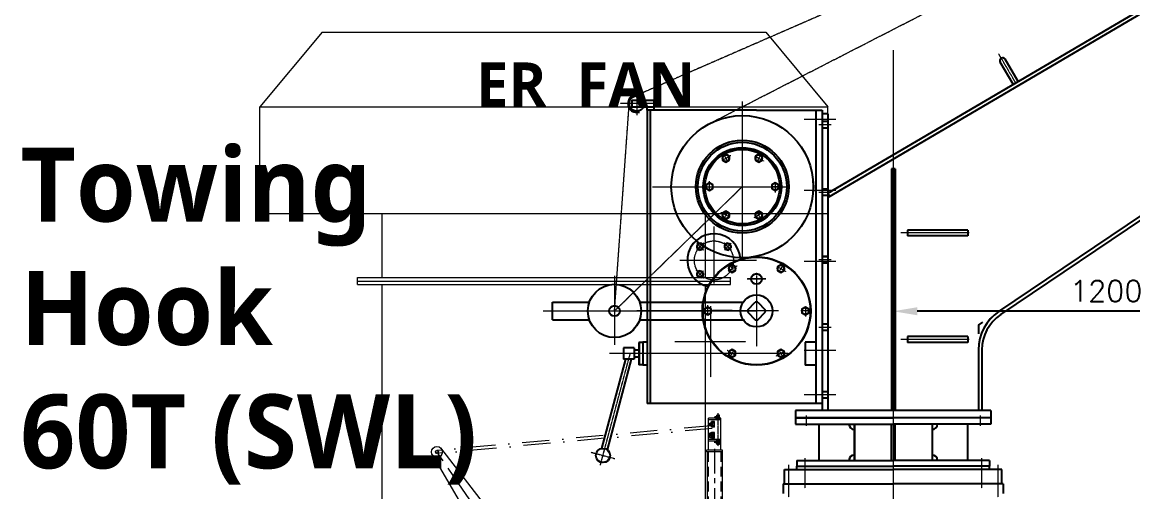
# Model space of a CAD drawing. Extents: x 766778 to 845620, y 133762 to 209800.
# Drawn here: x 779456 to 782584, y 194417 to 195738 of the extents above; entities that cross this region are included whole.
import ezdxf

# ---------------------------------------------------------------- set-up
doc = ezdxf.new("R2010")
doc.units = 0
doc.header["$MEASUREMENT"] = 0
for name, pattern in [('ACAD_ISO03W100', [30, 12, -18]), ('CENTER', [2, 1.25, -0.25, 0.25, -0.25]), ('CENTER2', [1.125, 0.75, -0.125, 0.125, -0.125]), ('DASHDOT2', [12.7, 6.35, -3.175, 0, -3.175]), ('DASHED', [0.75, 0.5, -0.25]), ('HIDDEN', [0.375, 0.25, -0.125]), ('HIDDENX2', [19.05, 12.7, -6.35])]:
    doc.linetypes.add(name, pattern=pattern)
doc.layers.get('0').update_dxf_attribs({"color": 1, "linetype": 'CONTINUOUS'})
doc.layers.get('Defpoints').update_dxf_attribs({"linetype": 'CONTINUOUS'})
for name, color, linetype in [('1', 2, 'CONTINUOUS'), ('2', 3, 'CONTINUOUS'), ('6', 7, 'CONTINUOUS'), ('GA', 7, 'CONTINUOUS')]:
    doc.layers.add(name, color=color, linetype=linetype)
doc.layers.add('3', color=3, linetype='CENTER', lineweight=18)
doc.styles.add('ROMANS', font='ROMANS')
doc.dimstyles.new('HEM1', dxfattribs={"dimscale": 27, "dimtxt": 2.2, "dimasz": 2.5, "dimexe": 1, "dimexo": 1, "dimgap": 1, "dimtad": 1, "dimdec": 4, "dimdsep": 46, "dimtxsty": 'ROMANS', "dimcen": 0.1, "dimclrd": 7, "dimclre": 7, "dimclrt": 7, "dimadec": 3, "dimazin": 2, "dimtfac": 0.8, "dimtdec": 4, "dimtmove": 2, "dimatfit": 0, "dimfxl": 1, "dimtolj": 1, "dimarcsym": 0})

# ---------------------------------------------------------------- blocks, each defined once
blk = doc.blocks.new('*D272')
at = {"layer": '6', "color": 7, "lineweight": -2, "transparency": 16777216}
for p, q in [((28637.8, 2821.1), (28637.8, 2043)), ((27437.8, 2188.3), (27437.8, 2043)), ((28570.3, 2070), (27505.3, 2070))]:
    blk.add_line(p, q, dxfattribs=at)
at = {"layer": '6', "color": 7, "transparency": 16777216}
for points in [[(27505.3, 2081.2), (27505.3, 2058.7), (27437.8, 2070)], [(28570.3, 2081.2), (28570.3, 2058.7), (28637.8, 2070)]]:
    blk.add_solid(points, dxfattribs=at)
at = {"layer": 'Defpoints', "color": 0, "transparency": 16777216}
for p in [(28637.8, 2848.1), (27437.8, 2215.3), (27437.8, 2070)]:
    blk.add_point(p, dxfattribs=at)
at = {"layer": '6', "color": 7, "transparency": 16777216, "insert": (28037.8, 2126.7), "char_height": 59.4, "attachment_point": 5, "style": 'ROMANS'}
blk.add_mtext('\\A1;1200', dxfattribs=at)
blk = doc.blocks.new('ER FAN')
at = {"color": 253, "linetype": 'Continuous', "lineweight": 9}
for p, q in [((101540.9, -6011.9), (101365.9, -6221.9)), ((101540.9, -6011.9), (102790.9, -6011.9)), ((102790.9, -6011.9), (102965.9, -6221.9)), ((101365.9, -6521.9), (101365.9, -6221.9)), ((101365.9, -6221.9), (102965.9, -6221.9)), ((102965.9, -6521.9), (102965.9, -6221.9)), ((101365.9, -6521.9), (102965.9, -6521.9)), ((101710.6, -6701.9), (101710.6, -6521.9)), ((102620.9, -6701.9), (102620.9, -6521.9)), ((101640.6, -6701.9), (102063.4, -6701.9)), ((101640.6, -6721.9), (101640.6, -6701.9)), ((101640.6, -6711.9), (102064.1, -6711.9)), ((101640.6, -6721.9), (102064.7, -6721.9)), ((101710.6, -7761.9), (101710.6, -6721.9)), ((102063.4, -6701.9), (102690.9, -6701.9)), ((102064.1, -6711.9), (102690.9, -6711.9)), ((102064.7, -6721.9), (102690.9, -6721.9)), ((102620.9, -7511.9), (102620.9, -6721.9)), ((102690.9, -6721.9), (102690.9, -6701.9)), ((101640.9, -7511.9), (102126, -7511.9)), ((101640.9, -7531.9), (101640.9, -7511.9)), ((101640.9, -7521.9), (102133, -7521.9)), ((101640.9, -7531.9), (102140, -7531.9)), ((102126, -7511.9), (102690.9, -7511.9)), ((102133, -7521.9), (102690.9, -7521.9)), ((102140, -7531.9), (102690.9, -7531.9)), ((102620.9, -7759.7), (102620.9, -7511.7))]:
    blk.add_line(p, q, dxfattribs=at)
at = {"color": 7, "linetype": 'Continuous'}
blk.add_line((102690.9, -7531.9), (102690.9, -7511.9), dxfattribs=at)
at = {"layer": 'GA', "color": 253, "linetype": 'DASHED', "lineweight": 9, "ltscale": 120}
for p, q in [((101710.6, -8761.9), (101710.6, -7761.9)), ((102620.9, -8761.8), (102620.9, -7774.4))]:
    blk.add_line(p, q, dxfattribs=at)
blk = doc.blocks.new('TOWING HOOK')
at = {"color": 7, "lineweight": 9}
for p, q in [((-121768.7, -4457), (-121803.7, -4457)), ((-121803.7, -4547), (-121803.7, -4457)), ((-121768.7, -4462), (-121803.7, -4462)), ((-121786.7, -4466), (-121794.7, -4466)), ((-121794.7, -4470.6), (-121794.7, -4466)), ((-121786.7, -4482), (-121786.7, -4466)), ((-121785.7, -4457), (-121785.7, -4453)), ((-121777.7, -4453), (-121785.7, -4453)), ((-121772.2, -4448), (-121780.2, -4448)), ((-121780.2, -4453), (-121780.2, -4448)), ((-121777.7, -4457), (-121777.7, -4453)), ((-121772.2, -4457), (-121772.2, -4448)), ((-121768.7, -4547), (-121768.7, -4457)), ((-121794.7, -4482), (-121794.7, -4477.3)), ((-121786.7, -4482), (-121794.7, -4482)), ((-121786.7, -4497), (-121794.7, -4497)), ((-121794.7, -4501.7), (-121794.7, -4497)), ((-121786.7, -4513), (-121786.7, -4497)), ((-121768.7, -4517), (-121803.7, -4517)), ((-121794.7, -4513), (-121794.7, -4508.1)), ((-121786.7, -4513), (-121794.7, -4513)), ((-122580.6, -4561.1), (-122462.3, -4763.4)), ((-122558.1, -4540.4), (-122421.6, -4717)), ((-121763.7, -4547), (-121808.7, -4547)), ((-121808.7, -4552), (-121808.7, -4547)), ((-121763.7, -4552), (-121808.7, -4552)), ((-121763.7, -4552), (-121763.7, -4547))]:
    blk.add_line(p, q, dxfattribs=at)
at = {"color": 7, "linetype": 'CENTER2', "lineweight": 9, "ltscale": 0.1}
for p, q in [((-121796.2, -4480.4), (-121796.2, -4468)), ((-121788.4, -4470), (-121792.8, -4470)), ((-121790.7, -4472.2), (-121790.7, -4467.9)), ((-121781.7, -4463.5), (-121781.7, -4451.6)), ((-121790.6, -4474), (-121802, -4474)), ((-121796.2, -4513.5), (-121796.2, -4496.5)), ((-121788.5, -4478), (-121792.9, -4478)), ((-121790.7, -4480.2), (-121790.7, -4476)), ((-121788.2, -4509), (-121793.3, -4509)), ((-121790.7, -4511.5), (-121790.7, -4506.7)), ((-121781.7, -4528), (-121781.7, -4516))]:
    blk.add_line(p, q, dxfattribs=at)
at = {"color": 7, "linetype": 'HIDDENX2', "lineweight": 9, "ltscale": 0.1}
for p, q in [((-121794.7, -4477.7), (-121794.7, -4470.3)), ((-121780.2, -4462), (-121780.2, -4453)), ((-121772.2, -4462), (-121772.2, -4457.3)), ((-121794.7, -4508.7), (-121794.7, -4501.3)), ((-121768.7, -4522), (-121803.7, -4522)), ((-121785.7, -4526), (-121785.7, -4522)), ((-121777.7, -4526), (-121785.7, -4526)), ((-121780.2, -4522), (-121780.2, -4517)), ((-121780.2, -4531), (-121780.2, -4526)), ((-121772.2, -4531), (-121780.2, -4531)), ((-121777.7, -4526), (-121777.7, -4522)), ((-121772.2, -4531), (-121772.2, -4517))]:
    blk.add_line(p, q, dxfattribs=at)
at = {"color": 7, "linetype": 'CENTER', "lineweight": 9, "ltscale": 0.1}
blk.add_line((-121776.2, -4536), (-121776.2, -4443.2), dxfattribs=at)
at = {"color": 7, "linetype": 'DASHDOT2', "lineweight": 9, "ltscale": 12}
for p, q in [((-121792.8, -4485.8), (-122568.4, -4556.3)), ((-121796.2, -4478.1), (-122568.2, -4547.8))]:
    blk.add_line(p, q, dxfattribs=at)
at = {"color": 7, "linetype": 'CENTER', "lineweight": 9, "ltscale": 0.01}
for p, q in [((-121788.3, -4501), (-121793, -4501)), ((-121790.7, -4503.4), (-121790.7, -4498.8))]:
    blk.add_line(p, q, dxfattribs=at)
at = {"color": 7, "linetype": 'CENTER', "lineweight": 9, "ltscale": 0.05}
blk.add_line((-121787.7, -4505), (-121804.7, -4505), dxfattribs=at)
at = {"color": 7, "linetype": 'CENTER', "lineweight": 0, "ltscale": 100}
blk.add_line((-122437.6, -4741.9), (-122568.2, -4552), dxfattribs=at)
at = {"color": 7, "linetype": 'Continuous', "lineweight": 9}
for p, q in [((-121807.4, -4552), (-121807.4, -4779)), ((-121765, -4552), (-121765, -4728.6))]:
    blk.add_line(p, q, dxfattribs=at)
at = {"color": 7, "linetype": 'HIDDEN', "lineweight": 9, "ltscale": 111}
for p, q in [((-121804.2, -4552), (-121804.2, -4779)), ((-121768.3, -4552), (-121768.3, -4779))]:
    blk.add_line(p, q, dxfattribs=at)
at = {"color": 7, "linetype": 'CENTER', "lineweight": 0, "ltscale": 55}
blk.add_line((-121786.2, -4543.5), (-121786.2, -4842.5), dxfattribs=at)
at = {"color": 7, "lineweight": 9}
for centre, radius in [((-121796.2, -4474), 4), ((-121790.7, -4470), 1.5), ((-121796.2, -4505), 4), ((-121790.7, -4478), 1.5), ((-121790.7, -4501), 1.5), ((-121790.7, -4509), 1.5), ((-122568.2, -4552), 15.4)]:
    blk.add_circle(centre, radius, dxfattribs=at)
at = {"color": 7, "linetype": 'Continuous', "lineweight": 9}
for centre, radius in [((-121796.2, -4505), 7.5), ((-122568.2, -4552), 4.28)]:
    blk.add_circle(centre, radius, dxfattribs=at)
blk = doc.blocks.new('davit')
at = {"layer": '1', "color": 7}
for p, q in [((27253.83453, 2402.0527), (31959.1307, 5165.30876)), ((27253.83453, 2390.4558), (31964.19468, 5156.68576)), ((27735.24013, 2069.09841), (32070.67637, 4987.49985)), ((27740.82432, 2060.80282), (32076.26055, 4979.20426)), ((27775.85598, 2708.61765), (27739.39529, 2770.70323)), ((27789.65277, 2716.72003), (27753.19208, 2778.8056)), ((26701.51484, 2663.92842), (26763.65135, 2663.92842)), ((26701.51484, 2663.92842), (26701.51484, 2644.88812)), ((26763.65135, 2663.92842), (26763.65135, 2635.4558)), ((26701.51484, 2644.88812), (26763.65135, 2644.88812)), ((26744.83453, 2635.4558), (26744.83453, 2644.88812)), ((26744.83453, 2635.4558), (26744.83453, 1810.4558)), ((27052.83453, 2635.4558), (26744.83453, 2635.4558)), ((26752.83453, 2635.4558), (26752.83453, 1810.4558)), ((27052.83453, 2635.4558), (27237.83453, 2635.4558)), ((27219.83453, 2635.4558), (27219.83453, 1810.4558)), ((27237.83453, 2635.4558), (27237.83453, 1810.4558)), ((27237.83453, 2625.4558), (27237.83453, 1790.4558)), ((27253.83453, 2625.4558), (27237.83453, 2625.4558)), ((27253.83453, 2625.4558), (27253.83453, 1790.4558)), ((27432.83453, 2470.4558), (27432.83453, 1790.4558)), ((27442.83453, 2470.4558), (27432.83453, 2470.4558)), ((27442.83453, 2470.4558), (27442.83453, 1790.4558)), ((27253.83453, 2402.0527), (27258.89851, 2393.4297)), ((27477.83453, 2298.4558), (27477.83453, 2282.4558)), ((27647.83453, 2298.4558), (27477.83453, 2298.4558)), ((27647.83453, 2298.4558), (27647.83453, 2282.4558)), ((27647.83453, 2282.4558), (27477.83453, 2282.4558)), ((26477.83453, 2045.6958), (26477.83453, 2095.6958)), ((26477.83453, 2095.6958), (26582.12385, 2095.6958)), ((26723.54521, 2095.6958), (27015.41795, 2095.6958)), ((26477.83453, 2045.6958), (26582.12385, 2045.6958)), ((26723.54521, 2045.6958), (27015.41795, 2045.6958)), ((26732.83453, 1982.1958), (26721.83453, 1982.1958)), ((26721.83453, 1982.1958), (26721.83453, 1919.1958)), ((26744.83453, 1983.1958), (26732.83453, 1983.1958)), ((26732.83453, 1983.1958), (26732.83453, 1918.1958)), ((27219.83453, 1983.1958), (27189.83453, 1983.1958)), ((27189.83453, 1983.1958), (27189.83453, 1918.1958)), ((27477.83453, 1998.4558), (27477.83453, 1982.4558)), ((27647.83453, 1998.4558), (27477.83453, 1998.4558)), ((27647.83453, 1982.4558), (27477.83453, 1982.4558)), ((27647.83453, 1998.4558), (27647.83453, 1982.4558)), ((26707.83453, 1966.6958), (26677.83453, 1966.6958)), ((26677.83453, 1966.6958), (26677.83453, 1934.6958)), ((26707.83453, 1966.6958), (26707.83453, 1934.6958)), ((26721.83453, 1960.6958), (26707.83453, 1960.6958)), ((26721.83453, 1940.6958), (26707.83453, 1940.6958)), ((27677.83453, 1961.25569), (27677.83453, 1790.4558)), ((27687.83453, 1961.25569), (27687.83453, 1790.4558)), ((26617.38202, 1684.01283), (26684.55232, 1934.6958)), ((26632.83683, 1679.87173), (26701.11674, 1934.6958)), ((26707.83453, 1934.6958), (26677.83453, 1934.6958)), ((26732.83453, 1919.1958), (26721.83453, 1919.1958)), ((26744.83453, 1918.1958), (26732.83453, 1918.1958)), ((27219.83453, 1918.1958), (27189.83453, 1918.1958)), ((27237.83453, 1810.4558), (26744.83453, 1810.4558)), ((27162.83453, 1790.4558), (27162.83453, 1770.4558)), ((27712.83453, 1790.4558), (27162.83453, 1790.4558)), ((27712.83453, 1790.4558), (27712.83453, 1770.4558)), ((27162.83453, 1770.4558), (27162.83453, 1752.4558)), ((27162.83453, 1770.4558), (27437.83453, 1770.4558)), ((27712.83453, 1770.4558), (27162.83453, 1770.4558)), ((27162.83453, 1752.4558), (27437.83453, 1752.4558)), ((27228.29953, 1752.4558), (27228.29953, 1650.4558)), ((27328.29953, 1752.4558), (27328.29953, 1650.4558)), ((27432.83453, 1650.4558), (27432.83453, 1752.4558)), ((27712.83453, 1770.4558), (27437.83453, 1770.4558)), ((27712.83453, 1752.4558), (27437.83453, 1752.4558)), ((27442.83453, 1650.4558), (27442.83453, 1752.4558)), ((27547.36953, 1752.4558), (27547.36953, 1650.4558)), ((27647.36953, 1752.4558), (27647.36953, 1650.4558)), ((27712.83453, 1770.4558), (27712.83453, 1752.4558)), ((27166.33453, 1650.4558), (27166.33453, 1634.4558)), ((27166.33453, 1650.4558), (27437.83453, 1650.4558)), ((27166.33453, 1634.4558), (27437.83453, 1634.4558)), ((27166.33453, 1624.4558), (27166.33453, 1634.4558)), ((27709.33453, 1650.4558), (27437.83453, 1650.4558)), ((27709.33453, 1634.4558), (27437.83453, 1634.4558)), ((27709.33453, 1650.4558), (27709.33453, 1634.4558)), ((27709.33453, 1624.4558), (27709.33453, 1634.4558)), ((27131.83453, 1624.4558), (27437.83453, 1624.4558)), ((27131.83453, 1584.4558), (27131.83453, 1624.4558)), ((27743.83453, 1624.4558), (27437.83453, 1624.4558)), ((27743.83453, 1584.4558), (27743.83453, 1624.4558)), ((27127.83453, 1584.4558), (27127.83453, 1557.4558)), ((27127.83453, 1584.4558), (27437.83453, 1584.4558)), ((27747.83453, 1584.4558), (27437.83453, 1584.4558)), ((27747.83453, 1584.4558), (27747.83453, 1557.4558))]:
    blk.add_line(p, q, dxfattribs=at)
for points in [[(26957.08453, 2506.04798), (26957.08453, 2495.07832), (26966.58453, 2489.59349), (26976.08453, 2495.07832), (26976.08453, 2506.04798), (26966.58453, 2511.5328)], [(27059.08453, 2511.5328), (27049.58453, 2506.04798), (27049.58453, 2495.07832), (27059.08453, 2489.59349), (27068.58453, 2495.07832), (27068.58453, 2506.04798)], [(26910.83453, 2414.97097), (26920.33453, 2409.48614), (26929.83453, 2414.97097), (26929.83453, 2425.94063), (26920.33453, 2431.42545), (26910.83453, 2425.94063)], [(27114.83453, 2425.94063), (27105.33453, 2431.42545), (27095.83453, 2425.94063), (27095.83453, 2414.97097), (27105.33453, 2409.48614), (27114.83453, 2414.97097)], [(26966.58453, 2329.37879), (26976.08453, 2334.86362), (26976.08453, 2345.83328), (26966.58453, 2351.3181), (26957.08453, 2345.83328), (26957.08453, 2334.86362)], [(27068.58453, 2334.86362), (27068.58453, 2345.83328), (27059.08453, 2351.3181), (27049.58453, 2345.83328), (27049.58453, 2334.86362), (27059.08453, 2329.37879)], [(26891.42393, 2242.23615), (26900.90445, 2244.77645), (26903.44475, 2254.25697), (26896.50452, 2261.19719), (26887.02401, 2258.65689), (26884.48371, 2249.17637)], [(26962.26546, 2254.25697), (26964.80575, 2244.77645), (26974.28627, 2242.23615), (26981.22649, 2249.17637), (26978.68619, 2258.65689), (26969.20568, 2261.19719)], [(26974.58453, 2195.25912), (26974.58453, 2184.28946), (26984.08453, 2178.80464), (26993.58453, 2184.28946), (26993.58453, 2195.25912), (26984.08453, 2200.74395)], [(27121.58453, 2200.74395), (27112.08453, 2195.25912), (27112.08453, 2184.28946), (27121.58453, 2178.80464), (27131.08453, 2184.28946), (27131.08453, 2195.25912)], [(26903.44475, 2171.39463), (26900.90445, 2180.87515), (26891.42393, 2183.41544), (26884.48371, 2176.47522), (26887.02401, 2166.9947), (26896.50452, 2164.45441)], [(26905.83453, 2065.21097), (26915.33453, 2059.72614), (26924.83453, 2065.21097), (26924.83453, 2076.18063), (26915.33453, 2081.66545), (26905.83453, 2076.18063)], [(27199.83453, 2076.18063), (27190.33453, 2081.66545), (27180.83453, 2076.18063), (27180.83453, 2065.21097), (27190.33453, 2059.72614), (27199.83453, 2065.21097)], [(26984.08453, 1940.64765), (26993.58453, 1946.13248), (26993.58453, 1957.10213), (26984.08453, 1962.58696), (26974.58453, 1957.10213), (26974.58453, 1946.13248)], [(27131.08453, 1946.13248), (27131.08453, 1957.10213), (27121.58453, 1962.58696), (27112.08453, 1957.10213), (27112.08453, 1946.13248), (27121.58453, 1940.64765)]]:
    blk.add_lwpolyline(points, close=True, dxfattribs=at)
for centre, radius in [((27012.83453, 2420.4558), 110), ((27012.83453, 2420.4558), 105), ((26966.58453, 2500.56315), 9.5), ((27059.08453, 2500.56315), 9.5), ((26920.33453, 2420.4558), 9.5), ((27105.33453, 2420.4558), 9.5), ((26966.58453, 2340.34845), 9.5), ((27059.08453, 2340.34845), 9.5), ((26893.96423, 2251.71667), 8.5), ((26971.74597, 2251.71667), 8.5), ((27052.83453, 2070.6958), 152.5), ((27052.83453, 2070.6958), 151.5), ((26984.08453, 2189.77429), 9.5), ((27121.58453, 2189.77429), 9.5), ((26893.96423, 2173.93492), 8.5), ((27052.83453, 2160.6958), 15), ((26652.83453, 2070.6958), 75), ((27052.83453, 2070.6958), 45), ((26652.83453, 2070.6958), 15), ((26915.33453, 2070.6958), 9.5), ((27190.33453, 2070.6958), 9.5), ((26984.08453, 1951.6173), 9.5), ((27121.58453, 1951.6173), 9.5), ((26620.3652, 1664.23657), 20)]:
    blk.add_circle(centre, radius, dxfattribs=at)
for centre, radius, start, end in [((27746.29369, 2774.75441), 8, 30.42422785, 210.42422785), ((26715.62311, 2654.40827), 25, 0, 287.45760312), ((26932.8551, 2212.8258), 75, 1.92985988, 258.40909198), ((27807.83453, 1961.25569), 130, 123.94649155, 180), ((27807.83453, 1961.25569), 120, 123.94649155, 180), ((27328.29953, 1752.4558), 15, 180, 270), ((27547.36953, 1752.4558), 15, 270, 0), ((27328.29953, 1650.4558), 15, 90, 180), ((27547.36953, 1650.4558), 15, 0, 90)]:
    blk.add_arc(centre, radius, start, end, dxfattribs=at)
at = {"layer": '2', "color": 7}
for p, q in [((27237.83453, 2604.4558), (27253.83453, 2604.4558)), ((27237.83453, 2586.4558), (27253.83453, 2586.4558)), ((27237.83453, 2414.4558), (27253.83453, 2414.4558)), ((27237.83453, 2396.4558), (27253.83453, 2396.4558)), ((27237.83453, 2224.4558), (27253.83453, 2224.4558)), ((27237.83453, 2206.4558), (27253.83453, 2206.4558)), ((26984.05089, 2070.6958), (26929.09516, 2070.6958)), ((27028.08579, 2074.23133), (27049.29899, 2095.44454)), ((27028.08579, 2067.16026), (27049.29899, 2045.94706)), ((27056.37006, 2095.44454), (27077.58327, 2074.23133)), ((27056.37006, 2045.94706), (27077.58327, 2067.16026)), ((26958.83453, 2045.6958), (27018.76108, 2045.6958)), ((27237.83453, 2034.4558), (27253.83453, 2034.4558)), ((27237.83453, 2016.4558), (27253.83453, 2016.4558)), ((27237.83453, 1844.4558), (27253.83453, 1844.4558)), ((27237.83453, 1826.4558), (27253.83453, 1826.4558))]:
    blk.add_line(p, q, dxfattribs=at)
for centre, radius in [((26715.62311, 2654.40827), 21.25), ((27012.83453, 2420.4558), 200), ((27012.83453, 2420.4558), 131), ((27012.83453, 2420.4558), 125)]:
    blk.add_circle(centre, radius, dxfattribs=at)
for start, end in [(171.86989765, 188.13010235), (81.86989765, 98.13010235), (351.86989765, 8.13010235), (261.86989765, 278.13010235)]:
    blk.add_arc((27052.83453, 2070.6958), 25, start, end, dxfattribs=at)
at = {"layer": '3', "color": 7}
for p, q in [((26921.61772, 2598.44314), (31958.73619, 5179.91801)), ((31842.50522, 4909.71704), (26707.14042, 2673.89177)), ((27437.83453, 2804.33345), (27437.83453, 67.58166)), ((27782.75437, 2712.66884), (27734.64652, 2794.58731)), ((26715.62311, 2689.67586), (26715.62311, 2621.50235)), ((27012.83453, 2659.63112), (27012.83453, 2212.8258)), ((26652.83453, 2070.6958), (26694.42657, 2655.91473)), ((26763.16626, 2654.40827), (26668.43236, 2654.40827)), ((27187.29702, 2610.4558), (27276.16862, 2610.4558)), ((27228.58358, 2595.4558), (27263.1791, 2595.4558)), ((26955.7467, 2494.30592), (26980.36845, 2508.5213)), ((26961.62546, 2509.15251), (26972.23332, 2490.77915)), ((27048.2467, 2506.82037), (27072.86845, 2492.605)), ((27064.0436, 2509.15251), (27053.43573, 2490.77915)), ((27012.83453, 2420.4558), (26652.83453, 2070.6958)), ((26759.73969, 2420.4558), (27142.07787, 2420.4558)), ((26910.41639, 2420.4558), (26931.63212, 2420.4558)), ((26920.33453, 2407.94135), (26920.33453, 2436.3721)), ((27115.25267, 2420.4558), (27094.03694, 2420.4558)), ((27105.33453, 2432.97025), (27105.33453, 2404.5395)), ((27187.29702, 2410.4558), (27276.16862, 2410.4558)), ((27228.58358, 2405.4558), (27263.1791, 2405.4558)), ((26977.42236, 2334.09122), (26952.80061, 2348.3066)), ((26961.62546, 2331.75908), (26972.23332, 2350.13245)), ((27069.92236, 2346.60567), (27045.30061, 2332.3903)), ((27064.0436, 2331.75908), (27053.43573, 2350.13245)), ((26932.8551, 2308.56294), (26932.8551, 2147.68553)), ((27651.72964, 2290.4558), (27459.65911, 2290.4558)), ((26893.96423, 2251.71667), (26884.48761, 2261.19329)), ((26893.96423, 2251.71667), (26904.31884, 2262.07128)), ((26971.74597, 2251.71667), (26961.39136, 2262.07128)), ((26971.74597, 2251.71667), (26981.22259, 2261.19329)), ((26893.96423, 2251.71667), (26883.60962, 2241.36206)), ((26893.96423, 2251.71667), (26903.44085, 2242.24005)), ((26971.74597, 2251.71667), (26962.26935, 2242.24005)), ((26971.74597, 2251.71667), (26982.10058, 2241.36206)), ((27052.83453, 2212.8258), (26837.11795, 2212.8258)), ((26973.2467, 2183.51707), (26997.86845, 2197.73244)), ((26979.12546, 2198.36365), (26989.73332, 2179.99029)), ((27110.7467, 2196.03151), (27135.36845, 2181.81614)), ((27126.5436, 2198.36365), (27115.93573, 2179.99029)), ((27187.29702, 2210.4558), (27276.16862, 2210.4558)), ((27228.58358, 2215.4558), (27263.1791, 2215.4558)), ((26652.83453, 2169.12674), (26652.83453, 1975.7253)), ((26893.96423, 2173.93492), (26883.60962, 2184.28954)), ((26893.96423, 2173.93492), (26884.48761, 2164.45831)), ((26893.96423, 2173.93492), (26903.44085, 2183.41154)), ((26893.96423, 2173.93492), (26904.31884, 2163.58031)), ((27078.9294, 2160.6958), (27026.73966, 2160.6958)), ((27052.83453, 2170.56113), (27052.83453, 1970.83046)), ((26452.25394, 2070.6958), (27052.83453, 2070.6958)), ((27115.07853, 2070.6958), (26714.35932, 2070.6958)), ((26905.41639, 2070.6958), (26926.63212, 2070.6958)), ((26915.33453, 2058.18135), (26915.33453, 2086.6121)), ((26922.83453, 2084.32113), (26922.83453, 1884.59046)), ((27200.25267, 2070.6958), (27179.03694, 2070.6958)), ((27190.33453, 2083.21025), (27190.33453, 2054.7795)), ((27228.58358, 2025.4558), (27263.1791, 2025.4558)), ((26822.96919, 1984.4558), (27022.69986, 1984.4558)), ((27651.72964, 1990.4558), (27459.65911, 1990.4558)), ((26612.96388, 1636.6145), (26696.97563, 1950.15061)), ((27142.07787, 1950.6958), (26638.89993, 1950.6958)), ((26994.92236, 1945.36008), (26970.30061, 1959.57545)), ((26979.12546, 1943.02794), (26989.73332, 1961.4013)), ((27132.42236, 1957.87453), (27107.80061, 1943.65916)), ((27126.5436, 1943.02794), (27115.93573, 1961.4013)), ((27187.29702, 1960.4558), (27276.16862, 1960.4558)), ((27187.29702, 1835.4558), (27276.16862, 1835.4558)), ((27228.58358, 1835.4558), (27263.1791, 1835.4558)), ((27192.83453, 1776.86966), (27192.83453, 1747.22356)), ((27682.83453, 1776.86966), (27682.83453, 1747.22356)), ((26586.95328, 1673.18926), (26653.77711, 1655.28387)), ((27142.83453, 1637.56266), (27142.83453, 1554.84315)), ((27188.83453, 1656.47281), (27188.83453, 1572.41013)), ((27686.83453, 1656.47281), (27686.83453, 1572.41013)), ((27732.83453, 1637.56266), (27732.83453, 1554.84315)), ((27142.83453, 1597.24144), (27142.83453, 1546.49761)), ((27732.83453, 1597.24144), (27732.83453, 1546.49761))]:
    blk.add_line(p, q, dxfattribs=at)
blk.add_circle((26932.8551, 2212.8258), 55, dxfattribs=at)
at = {"layer": '6', "color": 7}
for q in [(27690.38144, 2038.90176), (27677.83453, 2006.66205)]:
    blk.add_line((27677.83453, 2030.4558), q, dxfattribs=at)
dim = blk.add_linear_dim(base=(27437.83453, 2069.97108), p1=(28637.83453, 2848.08535), p2=(27437.83453, 2215.28139), dimstyle='HEM1', dxfattribs=at)
dim.commit()
dim.dimension.update_dxf_attribs({"geometry": '*D272', "text_midpoint": (28037.83453, 2126.67108)})
blk = doc.blocks.new('bl2')
at = {"layer": '6'}
blk.add_blockref('davit', (754471.7, 192855), dxfattribs=at)
at = {"layer": 'GA', "color": 252, "lineweight": 0, "ltscale": 0.25}
blk.add_blockref('TOWING HOOK', (903192.6, 199081), dxfattribs=at)
blk = doc.blocks.new('B')
at = {"color": 252, "linetype": 'ACAD_ISO03W100', "ltscale": 20}
blk.add_blockref('bl2', (0, 0), dxfattribs=at)

msp = doc.modelspace()

# ---------------------------------------------------------------- block references
at = {"color": 7, "linetype": 'Continuous'}
msp.add_blockref('B', (0, 0), dxfattribs=at)
at = {"color": 4, "linetype": 'Continuous'}
msp.add_blockref('ER FAN', (678759.90841, 201721.92899), dxfattribs=at)
at = {"layer": '6'}
msp.add_blockref('davit', (754471.662, 192855.01887), dxfattribs=at)

# ---------------------------------------------------------------- texts
at = {"color": 7, "linetype": 'Continuous', "insert": (779450.8728, 195385.34569), "char_height": 208.2237851, "attachment_point": 1}
msp.add_mtext_dynamic_manual_height_columns('{\\fYu Gothic UI Semibold|b0|i0|c0|p34;Towing Hook\\P60T (SWL)}', width=1230, gutter_width=1, heights=[0], dxfattribs=at)
at = {"layer": 'GA', "color": 7, "insert": (780734.50818, 195500.06461), "char_height": 125, "attachment_point": 7}
msp.add_mtext_dynamic_manual_height_columns('{\\fYu Gothic UI Semibold|b0|i0|c0|p34;ER  FAN }', width=705.9039233, gutter_width=1, heights=[0], dxfattribs=at)

doc.saveas('drawing.dxf')
